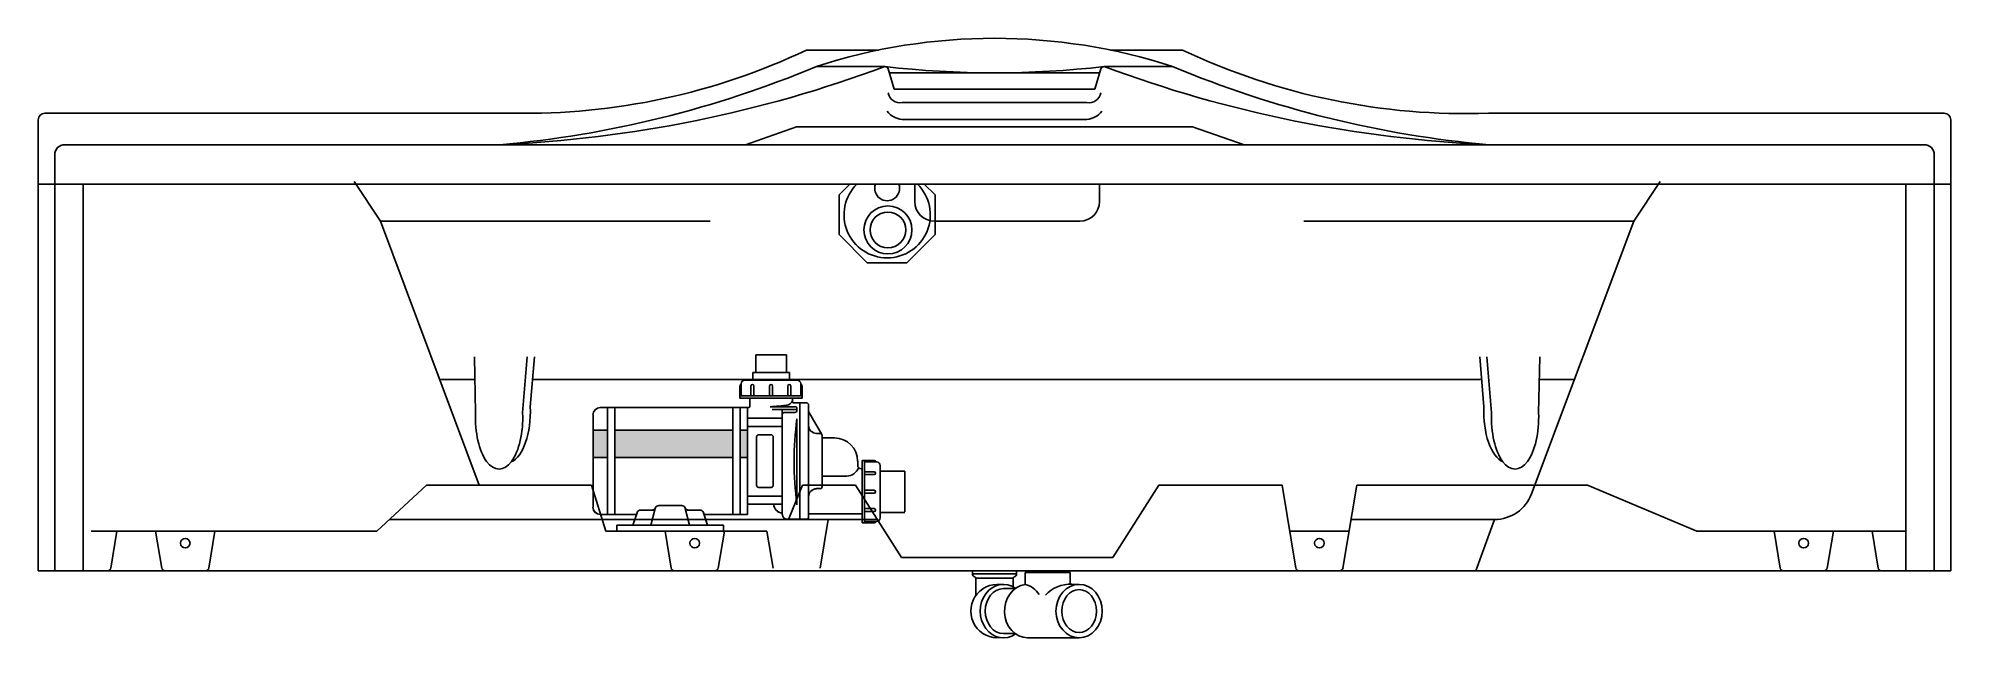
# Model space of a CAD drawing. Header units: millimetres. Extents: x -1262.04 to -1259.62, y 2264.99 to 2265.76.
import ezdxf

# ---------------------------------------------------------------- set-up
doc = ezdxf.new("R2010")
doc.units = ezdxf.units.MM
doc.layers.add('jacuzzi', color=1, linetype='Continuous')

msp = doc.modelspace()

# ---------------------------------------------------------------- hatches: boundary and pattern name
at = {"layer": 'jacuzzi'}
h = msp.add_hatch(color=256, dxfattribs=at)
h.paths.add_polyline_path([(-1261.3087, 2265.259), (-1261.3087, 2265.2244), (-1261.1592, 2265.2244), (-1261.1592, 2265.259)])
h.paths.add_polyline_path([(-1261.318, 2265.259), (-1261.3365, 2265.259), (-1261.3365, 2265.2244), (-1261.318, 2265.2244)])
h.paths.add_polyline_path([(-1261.1499, 2265.2244), (-1261.1407, 2265.2244), (-1261.1407, 2265.259), (-1261.1499, 2265.259)])

# ---------------------------------------------------------------- linework, layer by layer
for p, q in [((-1260.9746, 2265.7409), (-1261.0659, 2265.7409)), ((-1260.6807, 2265.7409), (-1260.5894, 2265.7409)), ((-1260.9666, 2265.72), (-1261.0534, 2265.72)), ((-1260.9549, 2265.6912), (-1260.9626, 2265.717)), ((-1260.6942, 2265.7119), (-1260.9611, 2265.7119)), ((-1260.7004, 2265.6912), (-1260.6927, 2265.717)), ((-1260.6887, 2265.72), (-1260.6019, 2265.72)), ((-1260.9549, 2265.6912), (-1260.7004, 2265.6912)), ((-1260.8277, 2265.6745), (-1260.9447, 2265.6745)), ((-1260.8277, 2265.6745), (-1260.7106, 2265.6745)), ((-1262.0396, 2265.0809), (-1262.0396, 2265.6525)), ((-1261.4378, 2265.6609), (-1262.0312, 2265.6609)), ((-1260.8277, 2265.6531), (-1260.9447, 2265.6531)), ((-1260.8277, 2265.6531), (-1260.7106, 2265.6531)), ((-1260.2016, 2265.6609), (-1259.6241, 2265.6609)), ((-1259.6157, 2265.0809), (-1259.6157, 2265.6525)), ((-1259.6157, 2265.5709), (-1259.6157, 2265.6525)), ((-1261.0785, 2265.6436), (-1261.1433, 2265.6209)), ((-1260.8277, 2265.6436), (-1261.0785, 2265.6436)), ((-1260.8277, 2265.6436), (-1260.5768, 2265.6436)), ((-1260.5768, 2265.6436), (-1260.51, 2265.6202)), ((-1262.0187, 2265.5709), (-1262.0396, 2265.5709)), ((-1262.0187, 2265.0809), (-1262.0187, 2265.5709)), ((-1261.9825, 2265.0809), (-1261.9825, 2265.5709)), ((-1261.6394, 2265.5742), (-1261.606, 2265.524)), ((-1260.9288, 2265.5709), (-1260.9288, 2265.5491)), ((-1260.6947, 2265.5709), (-1260.6947, 2265.5491)), ((-1259.984, 2265.5742), (-1260.0174, 2265.524)), ((-1259.6728, 2265.0809), (-1259.6728, 2265.5709)), ((-1259.6366, 2265.0809), (-1259.6366, 2265.5709)), ((-1259.6157, 2265.5709), (-1259.6366, 2265.5709)), ((-1261.606, 2265.524), (-1261.1879, 2265.524)), ((-1261.606, 2265.524), (-1261.4806, 2265.1896)), ((-1260.8117, 2265.524), (-1260.9037, 2265.524)), ((-1260.8117, 2265.524), (-1260.7197, 2265.524)), ((-1260.0174, 2265.524), (-1260.4355, 2265.524)), ((-1260.0174, 2265.524), (-1260.1471, 2265.1783)), ((-1261.4853, 2265.2809), (-1261.4869, 2265.352)), ((-1261.4257, 2265.2809), (-1261.4198, 2265.352)), ((-1261.416, 2265.2888), (-1261.4108, 2265.352)), ((-1261.1303, 2265.3545), (-1261.0911, 2265.3545)), ((-1260.2074, 2265.2888), (-1260.2127, 2265.352)), ((-1260.1977, 2265.2809), (-1260.2036, 2265.352)), ((-1260.1382, 2265.2809), (-1260.1365, 2265.352)), ((-1261.4866, 2265.3234), (-1261.5307, 2265.3234)), ((-1260.8117, 2265.3234), (-1261.4118, 2265.3234)), ((-1261.1486, 2265.3169), (-1261.1486, 2265.3181)), ((-1261.1486, 2265.3169), (-1261.1486, 2265.3181)), ((-1261.1486, 2265.3027), (-1261.1486, 2265.3169)), ((-1261.1441, 2265.3226), (-1261.0778, 2265.3226)), ((-1261.1341, 2265.3322), (-1261.0873, 2265.3322)), ((-1261.0733, 2265.3169), (-1261.0733, 2265.3181)), ((-1261.0733, 2265.3169), (-1261.0733, 2265.3181)), ((-1261.0733, 2265.3169), (-1261.0733, 2265.3027)), ((-1260.8117, 2265.3234), (-1260.2116, 2265.3234)), ((-1260.1368, 2265.3234), (-1260.0927, 2265.3234)), ((-1261.3273, 2265.2878), (-1261.1392, 2265.2878)), ((-1261.318, 2265.2878), (-1261.318, 2265.1523)), ((-1261.318, 2265.2878), (-1261.318, 2265.1522)), ((-1261.3087, 2265.2878), (-1261.3087, 2265.1523)), ((-1261.3087, 2265.2878), (-1261.3087, 2265.1522)), ((-1261.1592, 2265.2878), (-1261.1592, 2265.1522)), ((-1261.1504, 2265.3027), (-1261.0715, 2265.3027)), ((-1261.1504, 2265.2997), (-1261.0715, 2265.2997)), ((-1261.1499, 2265.2878), (-1261.1499, 2265.1522)), ((-1261.1407, 2265.2878), (-1261.1407, 2265.1655)), ((-1261.1378, 2265.2892), (-1261.1378, 2265.2997)), ((-1261.112, 2265.2889), (-1261.0806, 2265.2889)), ((-1261.0838, 2265.2953), (-1261.0838, 2265.2997)), ((-1261.0824, 2265.2939), (-1261.0744, 2265.2939)), ((-1261.0824, 2265.2938), (-1261.0744, 2265.2938)), ((-1261.0744, 2265.1462), (-1261.0744, 2265.2938)), ((-1261.0744, 2265.1462), (-1261.0744, 2265.2938)), ((-1261.0661, 2265.2938), (-1261.0744, 2265.2938)), ((-1261.0633, 2265.1489), (-1261.0633, 2265.291)), ((-1261.3365, 2265.2785), (-1261.3365, 2265.1616)), ((-1261.3365, 2265.2785), (-1261.3365, 2265.1615)), ((-1261.1407, 2265.2858), (-1261.1407, 2265.1654)), ((-1261.1407, 2265.2744), (-1261.0966, 2265.2744)), ((-1261.1407, 2265.2636), (-1261.0966, 2265.2636)), ((-1261.1093, 2265.2852), (-1261.078, 2265.2852)), ((-1261.094, 2265.2816), (-1261.0806, 2265.2816)), ((-1261.078, 2265.2864), (-1261.078, 2265.2842)), ((-1261.078, 2265.2863), (-1261.078, 2265.2842)), ((-1261.078, 2265.2725), (-1261.078, 2265.1646)), ((-1261.0465, 2265.2536), (-1261.0633, 2265.2828)), ((-1261.3365, 2265.259), (-1261.318, 2265.259)), ((-1261.3087, 2265.259), (-1261.1592, 2265.259)), ((-1261.1499, 2265.259), (-1261.1407, 2265.259)), ((-1261.1292, 2265.1893), (-1261.1292, 2265.2506)), ((-1261.1108, 2265.2533), (-1261.1264, 2265.2533)), ((-1261.108, 2265.1893), (-1261.108, 2265.2506)), ((-1261.0489, 2265.255), (-1261.0532, 2265.255)), ((-1261.0461, 2265.1877), (-1261.0461, 2265.2522)), ((-1261.0303, 2265.2492), (-1261.0447, 2265.2492)), ((-1261.3365, 2265.2244), (-1261.318, 2265.2244)), ((-1261.3087, 2265.2244), (-1261.1592, 2265.2244)), ((-1261.1499, 2265.2244), (-1261.1407, 2265.2244)), ((-1261.001, 2265.2145), (-1261.001, 2265.22)), ((-1260.9954, 2265.2206), (-1260.9954, 2265.1417)), ((-1260.9924, 2265.2206), (-1260.9924, 2265.1417)), ((-1260.9924, 2265.2188), (-1260.977, 2265.2188)), ((-1260.9725, 2265.2143), (-1260.9725, 2265.148)), ((-1260.9725, 2265.2143), (-1260.9725, 2265.148)), ((-1261.015, 2265.2007), (-1261.0461, 2265.2007)), ((-1260.9961, 2265.2101), (-1260.9966, 2265.2101)), ((-1260.9415, 2265.2073), (-1260.9725, 2265.2073)), ((-1260.9415, 2265.2073), (-1260.9725, 2265.2073)), ((-1260.9415, 2265.2073), (-1260.9415, 2265.1554)), ((-1260.9415, 2265.2073), (-1260.9415, 2265.1591)), ((-1261.5475, 2265.1896), (-1261.6104, 2265.1311)), ((-1261.3384, 2265.1896), (-1261.5475, 2265.1896)), ((-1261.3384, 2265.1896), (-1261.3204, 2265.1311)), ((-1261.1407, 2265.1754), (-1261.0966, 2265.1754)), ((-1261.1407, 2265.1754), (-1261.1407, 2265.1655)), ((-1261.1407, 2265.1754), (-1261.1407, 2265.1654)), ((-1261.0966, 2265.1655), (-1261.1407, 2265.1655)), ((-1261.1407, 2265.1655), (-1261.1407, 2265.1523)), ((-1261.1108, 2265.1865), (-1261.1264, 2265.1865)), ((-1261.0966, 2265.1754), (-1261.0966, 2265.1655)), ((-1261.0966, 2265.1754), (-1261.0966, 2265.1654)), ((-1261.0709, 2265.1896), (-1261.0887, 2265.1459)), ((-1261.004, 2265.1896), (-1261.0709, 2265.1896)), ((-1261.0489, 2265.185), (-1261.0532, 2265.185)), ((-1261.004, 2265.1896), (-1260.9455, 2265.0976)), ((-1260.6194, 2265.1896), (-1260.6779, 2265.0976)), ((-1260.6194, 2265.1896), (-1260.4632, 2265.1896)), ((-1260.4457, 2265.0844), (-1260.4632, 2265.1896)), ((-1260.386, 2265.0844), (-1260.3685, 2265.1896)), ((-1260.3685, 2265.1896), (-1260.076, 2265.1896)), ((-1260.076, 2265.1896), (-1259.9374, 2265.1311)), ((-1260.9762, 2265.1459), (-1261.5945, 2265.1459)), ((-1261.3273, 2265.1523), (-1261.2815, 2265.1523)), ((-1261.3273, 2265.1522), (-1261.2815, 2265.1522)), ((-1261.2859, 2265.1389), (-1261.2807, 2265.1546)), ((-1261.2859, 2265.1389), (-1261.2807, 2265.1545)), ((-1261.2763, 2265.1577), (-1261.2617, 2265.1577)), ((-1261.2763, 2265.1577), (-1261.2617, 2265.1577)), ((-1261.2576, 2265.1601), (-1261.2631, 2265.1389)), ((-1261.2576, 2265.16), (-1261.2631, 2265.1389)), ((-1261.2531, 2265.1636), (-1261.2386, 2265.1636)), ((-1261.2531, 2265.1635), (-1261.2386, 2265.1635)), ((-1261.2241, 2265.1636), (-1261.2386, 2265.1636)), ((-1261.2241, 2265.1635), (-1261.2386, 2265.1635)), ((-1261.2196, 2265.1601), (-1261.2141, 2265.1389)), ((-1261.2196, 2265.16), (-1261.2141, 2265.1389)), ((-1261.2009, 2265.1577), (-1261.2155, 2265.1577)), ((-1261.2009, 2265.1577), (-1261.2155, 2265.1577)), ((-1261.1913, 2265.1389), (-1261.1965, 2265.1546)), ((-1261.1913, 2265.1389), (-1261.1965, 2265.1545)), ((-1261.1957, 2265.1522), (-1261.1407, 2265.1522)), ((-1261.1407, 2265.1654), (-1261.1407, 2265.1522)), ((-1261.0966, 2265.1542), (-1261.0966, 2265.1521)), ((-1261.0966, 2265.1541), (-1261.0966, 2265.152)), ((-1261.0744, 2265.1462), (-1261.0907, 2265.1462)), ((-1261.0661, 2265.1462), (-1261.0744, 2265.1462)), ((-1260.9954, 2265.1532), (-1261.0619, 2265.1532)), ((-1261.0485, 2265.0844), (-1261.0383, 2265.1459)), ((-1260.9783, 2265.1435), (-1260.9924, 2265.1435)), ((-1260.9783, 2265.1435), (-1260.977, 2265.1435)), ((-1260.9783, 2265.1435), (-1260.977, 2265.1435)), ((-1260.9415, 2265.1549), (-1260.9725, 2265.1549)), ((-1260.9415, 2265.1628), (-1260.9415, 2265.1591)), ((-1260.9415, 2265.1591), (-1260.9415, 2265.1554)), ((-1260.3758, 2265.1459), (-1260.1939, 2265.1459)), ((-1260.1939, 2265.1459), (-1260.2176, 2265.0809)), ((-1261.6104, 2265.1311), (-1261.9725, 2265.1311)), ((-1261.9476, 2265.0844), (-1261.9398, 2265.1311)), ((-1261.8831, 2265.0844), (-1261.8909, 2265.1311)), ((-1261.8234, 2265.0844), (-1261.8156, 2265.1311)), ((-1261.116, 2265.1311), (-1261.3204, 2265.1311)), ((-1261.3062, 2265.1389), (-1261.171, 2265.1389)), ((-1261.3062, 2265.1389), (-1261.171, 2265.1389)), ((-1261.3062, 2265.1311), (-1261.3062, 2265.1389)), ((-1261.3062, 2265.1311), (-1261.3062, 2265.1389)), ((-1261.171, 2265.1311), (-1261.3062, 2265.1311)), ((-1261.171, 2265.1311), (-1261.3062, 2265.1311)), ((-1261.2374, 2265.0844), (-1261.2452, 2265.1311)), ((-1261.1777, 2265.0844), (-1261.1699, 2265.1311)), ((-1261.171, 2265.1311), (-1261.171, 2265.1389)), ((-1261.171, 2265.1311), (-1261.171, 2265.1389)), ((-1261.1082, 2265.0844), (-1261.116, 2265.1311)), ((-1260.4535, 2265.1311), (-1260.3782, 2265.1311)), ((-1259.9374, 2265.1311), (-1259.6728, 2265.1311)), ((-1259.8319, 2265.0844), (-1259.8397, 2265.1311)), ((-1259.7722, 2265.0844), (-1259.7644, 2265.1311)), ((-1259.7077, 2265.0844), (-1259.7155, 2265.1311)), ((-1260.6779, 2265.0976), (-1260.9455, 2265.0976)), ((-1262.0396, 2265.0809), (-1259.6157, 2265.0809)), ((-1260.8557, 2265.0769), (-1260.8557, 2265.0809)), ((-1260.8557, 2265.0769), (-1260.8557, 2265.0809)), ((-1260.7997, 2265.0769), (-1260.8557, 2265.0769)), ((-1260.8514, 2265.0716), (-1260.8512, 2265.0498)), ((-1260.8039, 2265.0716), (-1260.8514, 2265.0716)), ((-1260.8039, 2265.0716), (-1260.804, 2265.0606)), ((-1260.7997, 2265.0769), (-1260.7997, 2265.0809)), ((-1260.7997, 2265.0769), (-1260.7997, 2265.0809)), ((-1260.7887, 2265.0789), (-1260.7316, 2265.0789)), ((-1260.7887, 2265.0789), (-1260.7316, 2265.0789)), ((-1260.7887, 2265.0789), (-1260.7887, 2265.0628)), ((-1260.7316, 2265.0789), (-1260.7316, 2265.063)), ((-1260.8164, 2265.0583), (-1260.8113, 2265.0583)), ((-1260.8113, 2265.0583), (-1260.8016, 2265.0583)), ((-1260.7295, 2265.0637), (-1260.7204, 2265.0637)), ((-1260.8164, 2265.0013), (-1260.8113, 2265.0013)), ((-1260.8113, 2265.0013), (-1260.8016, 2265.0013)), ((-1260.7857, 2264.9959), (-1260.7204, 2264.9959)), ((-1260.728, 2264.9959), (-1260.7204, 2264.9959))]:
    msp.add_line(p, q, dxfattribs=at)
msp.add_lwpolyline([(-1262.0061, 2265.6209), (-1260.8117, 2265.6209), (-1259.6492, 2265.6209, -0.414214), (-1259.6366, 2265.6084), (-1259.6366, 2265.5709), (-1262.0187, 2265.5709), (-1262.0187, 2265.6084, -0.414214)], format="xyb", close=True, dxfattribs=at)
for points in [[(-1261.0109, 2265.5709), (-1261.0245, 2265.5573), (-1261.0245, 2265.507), (-1260.9889, 2265.4714), (-1260.9883, 2265.4714)], [(-1260.9889, 2265.4714), (-1260.9386, 2265.4714), (-1260.903, 2265.507), (-1260.903, 2265.5573), (-1260.9166, 2265.5709)], [(-1261.1303, 2265.3545), (-1261.1303, 2265.3322)], [(-1261.0911, 2265.3545), (-1261.0911, 2265.3322)], [(-1261.1504, 2265.3151), (-1261.1504, 2265.2997)], [(-1261.1363, 2265.3151), (-1261.1363, 2265.3027)], [(-1261.1341, 2265.3322), (-1261.1341, 2265.3226)], [(-1261.1327, 2265.3151), (-1261.1327, 2265.3027)], [(-1261.1127, 2265.3151), (-1261.1127, 2265.3027)], [(-1261.1091, 2265.3151), (-1261.1091, 2265.3027)], [(-1261.0895, 2265.3151), (-1261.0895, 2265.3027)], [(-1261.0873, 2265.3322), (-1261.0873, 2265.3226)], [(-1261.0859, 2265.3151), (-1261.0859, 2265.3027)], [(-1261.0715, 2265.3151), (-1261.0715, 2265.2997)], [(-1261.0966, 2265.2852), (-1261.0966, 2265.1754)], [(-1260.9801, 2265.2206), (-1260.9954, 2265.2206)], [(-1260.9801, 2265.2064), (-1260.9924, 2265.2064)], [(-1260.9801, 2265.2028), (-1260.9924, 2265.2028)], [(-1261.0966, 2265.1655), (-1261.0966, 2265.1606), (-1261.0966, 2265.1542)], [(-1260.9801, 2265.1829), (-1260.9924, 2265.1829)], [(-1260.9801, 2265.1793), (-1260.9924, 2265.1793)], [(-1261.0966, 2265.1654), (-1261.0966, 2265.1606), (-1261.0966, 2265.1541)], [(-1260.9801, 2265.1417), (-1260.9954, 2265.1417)], [(-1260.9801, 2265.1597), (-1260.9924, 2265.1597)], [(-1260.9801, 2265.1561), (-1260.9924, 2265.1561)]]:
    msp.add_lwpolyline(points, dxfattribs=at)
msp.add_lwpolyline([(-1261.112, 2265.2889, 0.008376), (-1261.104, 2265.2894, 0.008376), (-1261.0961, 2265.2901, 0.00574), (-1261.0907, 2265.2907, 0.000724), (-1261.09, 2265.2908)], format="xyb", dxfattribs=at)
for centre, radius in [((-1260.9627, 2265.5129), 0.0304), ((-1260.9627, 2265.5129), 0.0227), ((-1261.8533, 2265.1159), 0.00605), ((-1261.2076, 2265.1159), 0.00605), ((-1260.4159, 2265.1159), 0.00605), ((-1259.8021, 2265.1159), 0.00605)]:
    msp.add_circle(centre, radius, dxfattribs=at)
for centre, radius, start, end in [((-1260.8277, 2265.0283), 0.7276, 71.9264, 108.0736), ((-1261.4216, 2266.49), 0.8292, 268.8815, 295.4005), ((-1260.2311, 2266.4977), 0.8373, 244.6667, 272.022), ((-1261.572, 2266.9579), 1.3421, 275.0119, 292.7298), ((-1261.5251, 2267.2189), 1.5995, 272.5207, 290.4336), ((-1260.9666, 2265.7158), 0.00418, 16.6992, 90), ((-1260.8277, 2266.9149), 1.2029, 263.3659, 276.6341), ((-1260.6887, 2265.7158), 0.00418, 90, 163.3008), ((-1260.1303, 2267.2189), 1.5995, 249.5664, 267.4793), ((-1260.0834, 2266.9579), 1.3421, 247.2702, 264.9881), ((-1260.9477, 2265.6891), 0.0149, 189.6365, 281.3959), ((-1260.7077, 2265.6891), 0.0149, 258.6041, 350.3635), ((-1262.0312, 2265.6525), 0.00836, 90, 180), ((-1260.9423, 2265.6806), 0.0276, 218.8079, 264.9744), ((-1260.713, 2265.6806), 0.0276, 275.0256, 321.1921), ((-1259.6241, 2265.6525), 0.00836, 0, 90), ((-1260.9637, 2265.5322), 0.0547, 134.8571, 45.1429), ((-1260.9637, 2265.5656), 0.0157, 160.3779, 19.6221), ((-1260.9037, 2265.5491), 0.0251, 180, 270), ((-1260.7197, 2265.5491), 0.0251, 270, 0), ((-1261.1486, 2265.3151), 0.0018, 90, 180), ((-1261.1441, 2265.3181), 0.0045, 90, 180), ((-1261.1345, 2265.3151), 0.0018, 0, 180), ((-1261.1109, 2265.3151), 0.0018, 0, 180), ((-1261.0877, 2265.3151), 0.0018, 0, 180), ((-1261.0778, 2265.3181), 0.0045, 0, 90), ((-1261.0733, 2265.3151), 0.0018, 0, 90), ((-1261.3273, 2265.2785), 0.00928, 90, 180), ((-1261.3273, 2265.2785), 0.00928, 90, 180), ((-1261.1392, 2265.2892), 0.00141, 270, 0), ((-1261.0916, 2265.2986), 0.00798, 273.3278, 346.1608), ((-1261.0824, 2265.2953), 0.00141, 180, 270), ((-1261.0824, 2265.2952), 0.00141, 180, 270), ((-1261.0806, 2265.2863), 0.00261, 0, 90), ((-1261.0661, 2265.291), 0.00279, 0, 90), ((-1261.094, 2265.2789), 0.00261, 90, 180), ((-1260.6748, 2265.2195), 0.4068, 172.3703, 187.6297), ((-1260.6748, 2265.2195), 0.4068, 172.3703, 187.6297), ((-1261.0806, 2265.2842), 0.00261, 270, 0), ((-1261.0532, 2265.2652), 0.0101, 180, 270), ((-1261.1264, 2265.2506), 0.00278, 90, 180), ((-1261.1108, 2265.2506), 0.00278, 0, 90), ((-1261.0489, 2265.2522), 0.00279, 0, 90), ((-1261.0447, 2265.2506), 0.00142, 180, 270), ((-1261.0303, 2265.22), 0.0292, 0, 90), ((-1260.9966, 2265.2145), 0.00441, 180, 270), ((-1260.9801, 2265.2188), 0.0018, 0, 90), ((-1260.977, 2265.2143), 0.0045, 0, 90), ((-1261.0162, 2265.2186), 0.0179, 273.8645, 336.2532), ((-1260.9961, 2265.2108), 0.000743, 270, 345.1417), ((-1260.9801, 2265.2046), 0.0018, 270, 90), ((-1261.1264, 2265.1893), 0.00278, 180, 270), ((-1261.1108, 2265.1893), 0.00278, 270, 0), ((-1261.0961, 2265.1655), 0.0113, 180, 267.6128), ((-1261.0532, 2265.1748), 0.0101, 90, 180), ((-1261.0489, 2265.1877), 0.00279, 270, 0), ((-1260.9801, 2265.1811), 0.0018, 270, 90), ((-1260.1939, 2265.1959), 0.05, 270, 339.444), ((-1261.3273, 2265.1616), 0.00928, 180, 270), ((-1261.3273, 2265.1615), 0.00928, 180, 270), ((-1261.2763, 2265.1531), 0.00464, 90, 161.6055), ((-1261.2763, 2265.1531), 0.00464, 90, 161.6055), ((-1261.2617, 2265.1624), 0.00464, 270, 338.1026), ((-1261.2617, 2265.1623), 0.00464, 270, 338.1026), ((-1261.2531, 2265.1589), 0.00464, 90, 158.1026), ((-1261.2531, 2265.1589), 0.00464, 90, 158.1026), ((-1261.2241, 2265.1589), 0.00464, 21.8974, 90), ((-1261.2241, 2265.1589), 0.00464, 21.8974, 90), ((-1261.2155, 2265.1624), 0.00464, 201.8974, 270), ((-1261.2155, 2265.1623), 0.00464, 201.8974, 270), ((-1261.2009, 2265.1531), 0.00464, 18.3945, 90), ((-1261.2009, 2265.1531), 0.00464, 18.3945, 90), ((-1261.0961, 2265.1654), 0.0113, 180, 267.6128), ((-1261.0907, 2265.1521), 0.00585, 180, 270), ((-1261.0907, 2265.152), 0.00585, 180, 270), ((-1261.0661, 2265.1489), 0.00279, 270, 0), ((-1261.0619, 2265.1518), 0.00142, 90, 180), ((-1260.9801, 2265.1579), 0.0018, 270, 90), ((-1260.9801, 2265.1435), 0.0018, 270, 0), ((-1260.977, 2265.148), 0.0045, 270, 0), ((-1261.9517, 2265.0851), 0.00418, 270, 350.5377), ((-1261.879, 2265.0851), 0.00418, 189.4623, 270), ((-1261.8275, 2265.0851), 0.00418, 270, 350.5377), ((-1261.2333, 2265.0851), 0.00418, 189.4623, 270), ((-1261.1818, 2265.0851), 0.00418, 270, 350.5377), ((-1260.8518, 2265.0769), 0.0039, 180, 257.8805), ((-1260.8529, 2265.0716), 0.0015, 0.5, 77.8805), ((-1260.8024, 2265.0716), 0.0015, 102.1195, 179.5), ((-1260.8036, 2265.0769), 0.0039, 282.1195, 0), ((-1260.4416, 2265.0851), 0.00418, 189.4623, 270), ((-1260.3901, 2265.0851), 0.00418, 270, 350.5377), ((-1259.8278, 2265.0851), 0.00418, 189.4623, 270), ((-1259.7763, 2265.0851), 0.00418, 270, 350.5377), ((-1259.7036, 2265.0851), 0.00418, 189.4623, 270), ((-1260.8238, 2265.0298), 0.0339, 83.247, 276.753), ((-1260.7948, 2265.0364), 0.0278, 30.9126, 77.4645), ((-1260.7322, 2265.0231), 0.0407, 86.2144, 138.9882)]:
    msp.add_arc(centre, radius, start, end, dxfattribs=at)
for centre, major_axis, ratio, start_param, end_param in [((-1261.4458, 2265.2826), (0, -0.0648), 0.461865, 6.470366, 7.950908), ((-1261.4555, 2265.2746), (0, -0.0648), 0.461865, 4.615463, 7.950908), ((-1260.8164, 2265.0298), (0, -0.0339), 0.865498, 2.591089, 6.833689), ((-1260.8164, 2265.0298), (0, -0.0285), 0.806411, 3.141593, 6.283185), ((-1260.7857, 2265.0298), (0, -0.0339), 0.865498, 3.246008, 6.283185)]:
    msp.add_ellipse(centre, major_axis=major_axis, ratio=ratio, start_param=start_param, end_param=end_param, dxfattribs=at)
at = {"layer": 'jacuzzi', "extrusion": (0, 0, -1)}
for centre, start_param in [((-1260.1776, 2265.2826), 6.470366), ((-1260.1679, 2265.2746), 4.615463)]:
    msp.add_ellipse(centre, major_axis=(0, -0.0648), ratio=0.461865, start_param=start_param, end_param=7.950908, dxfattribs=at)
at = {"layer": 'jacuzzi'}
for major_axis, ratio in [((0, -0.0339), 0.865498), ((0, -0.0272), 0.806411)]:
    msp.add_ellipse((-1260.7204, 2265.0298), major_axis=major_axis, ratio=ratio, dxfattribs=at)
for p in [(-1261.1462, 2265.3027), (-1261.0744, 2265.1462)]:
    msp.add_point(p, dxfattribs=at)

doc.saveas('drawing.dxf')
